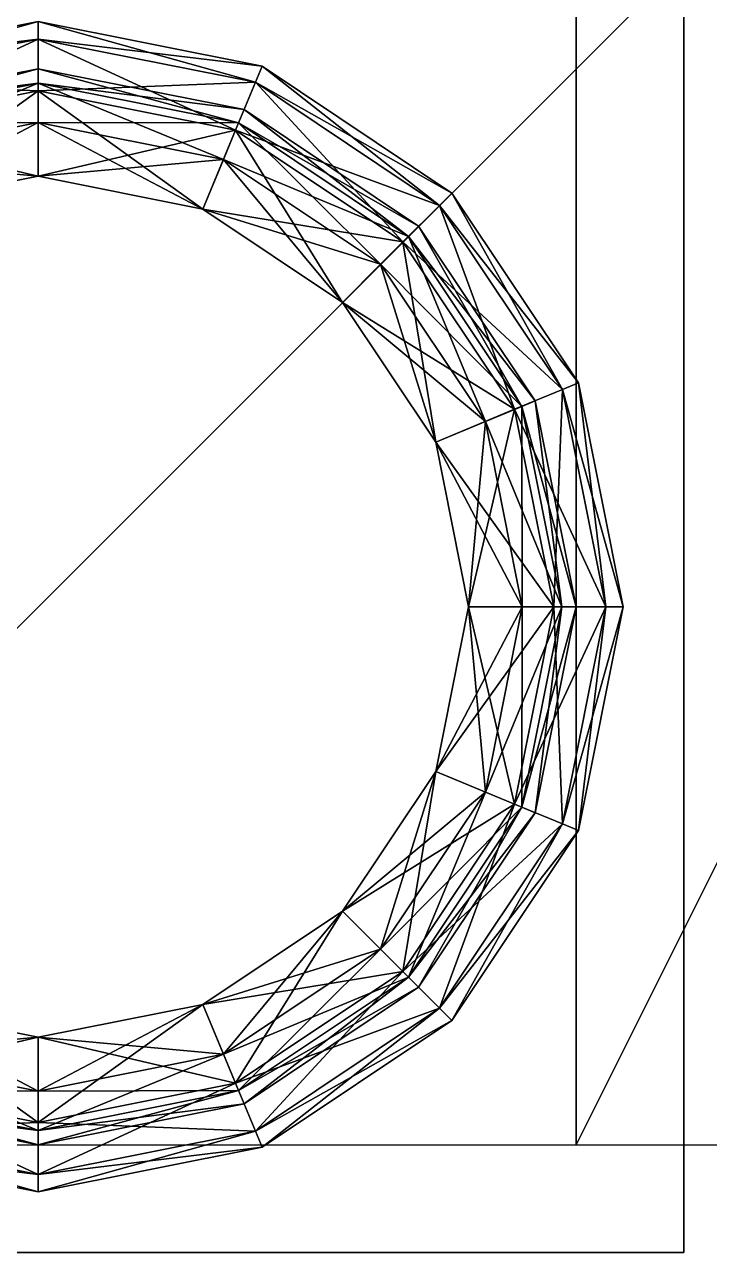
# Model space of a CAD drawing. Header units: metres. Extents: x -124 to 60, y -56 to 44.
# Drawn here: x 8.975 to 10.248, y -56.2 to -53.918 of the extents above; entities that cross this region are included whole.
import ezdxf

# ---------------------------------------------------------------- set-up
doc = ezdxf.new("R2010")
doc.units = ezdxf.units.M

msp = doc.modelspace()

# ---------------------------------------------------------------- linework, layer by layer
for points in [[(60, 44, 20), (10, 44, 20), (10, -56, 20)], [(10, -56, 20), (60, -56, 20), (60, 44, 20)], [(8, -56, 24), (10, -56, 24), (10, -32, 24)], [(10, -32, 24), (8, -32, 24), (8, -56, 24)], [(7.8, -56.2, 24.2), (10.2, -56.2, 24.2), (10.2, -53.8, 24.2)], [(10.2, -53.8, 24.2), (7.8, -53.8, 24.2), (7.8, -56.2, 24.2)], [(10.2, -53.8, 24), (10.2, -56.2, 24), (7.8, -56.2, 24)], [(7.8, -56.2, 24), (7.8, -53.8, 24), (10.2, -53.8, 24)], [(7.8, -56.2, 28), (10.2, -56.2, 28), (10.2, -53.8, 28)], [(10.2, -53.8, 28), (7.8, -53.8, 28), (7.8, -56.2, 28)], [(10.2, -53.8, 27.8), (10.2, -56.2, 27.8), (7.8, -56.2, 27.8)], [(7.8, -56.2, 27.8), (7.8, -53.8, 27.8), (10.2, -53.8, 27.8)], [(10.2, -56.2, 24.2), (10.2, -56.2, 24), (10.2, -53.8, 24)], [(10.2, -53.8, 24), (10.2, -53.8, 24.2), (10.2, -56.2, 24.2)], [(10.2, -56.2, 28), (10.2, -56.2, 27.8), (10.2, -53.8, 27.8)], [(10.2, -53.8, 27.8), (10.2, -53.8, 28), (10.2, -56.2, 28)], [(8.59625, -54.0253, 25.5218), (8.58389, -53.9954, 26), (9, -53.9126, 26)], [(9, -53.945, 26.4782), (9, -53.9126, 26), (8.58389, -53.9954, 26)], [(9, -53.9126, 26), (9, -53.945, 25.5218), (8.59625, -54.0253, 25.5218)], [(9, -53.945, 25.5218), (9, -53.9126, 26), (9.41611, -53.9954, 26)], [(9, -53.9126, 26), (9, -53.945, 26.4782), (9.40375, -54.0253, 26.4782)], [(9.40375, -54.0253, 26.4782), (9.41611, -53.9954, 26), (9, -53.9126, 26)], [(8.58389, -53.9954, 26), (8.59625, -54.0253, 26.4782), (9, -53.945, 26.4782)], [(8.63313, -54.1143, 25.0523), (8.59625, -54.0253, 25.5218), (9, -53.945, 25.5218)], [(9, -54.0413, 26.9477), (9, -53.945, 26.4782), (8.59625, -54.0253, 26.4782)], [(9, -53.945, 25.5218), (9, -54.0413, 25.0523), (8.63313, -54.1143, 25.0523)], [(9, -54.0413, 25.0523), (9, -53.945, 25.5218), (9.40375, -54.0253, 25.5218)], [(9.41611, -53.9954, 26), (9.40375, -54.0253, 25.5218), (9, -53.945, 25.5218)], [(9, -53.945, 26.4782), (9, -54.0413, 26.9477), (9.36687, -54.1143, 26.9477)], [(9.36687, -54.1143, 26.9477), (9.40375, -54.0253, 26.4782), (9, -53.945, 26.4782)], [(9, -54, 27.6), (8.61732, -54.0761, 27.6), (8.62757, -54.1009, 27.7)], [(8.61732, -54.0761, 27.6), (9, -54, 27.6), (9, -54.0268, 27.5)], [(8.61732, -54.0761, 24.4), (9, -54, 24.4), (9, -54.0268, 24.3)], [(9, -54, 24.4), (8.61732, -54.0761, 24.4), (8.62757, -54.1009, 24.5)], [(8.62757, -54.1009, 27.7), (9, -54.0268, 27.7), (9, -54, 27.6)], [(8.62757, -54.1009, 24.5), (9, -54.0268, 24.5), (9, -54, 24.4)], [(9.38268, -54.0761, 27.6), (9, -54, 27.6), (9, -54.0268, 27.7)], [(9.37243, -54.1009, 27.5), (9, -54.0268, 27.5), (9, -54, 27.6)], [(9, -54, 27.6), (9.38268, -54.0761, 27.6), (9.37243, -54.1009, 27.5)], [(9, -54, 24.4), (9.38268, -54.0761, 24.4), (9.37243, -54.1009, 24.3)], [(9.37243, -54.1009, 24.3), (9, -54.0268, 24.3), (9, -54, 24.4)], [(9.38268, -54.0761, 24.4), (9, -54, 24.4), (9, -54.0268, 24.5)], [(9.40375, -54.0253, 25.5218), (9.41611, -53.9954, 26), (9.76888, -54.2311, 26)], [(9.41611, -53.9954, 26), (9.40375, -54.0253, 26.4782), (9.74603, -54.254, 26.4782)], [(9.74603, -54.254, 26.4782), (9.76888, -54.2311, 26), (9.41611, -53.9954, 26)], [(8.59625, -54.0253, 26.4782), (8.63313, -54.1143, 26.9477), (9, -54.0413, 26.9477)], [(9, -54.0268, 27.5), (8.62757, -54.1009, 27.5), (8.61732, -54.0761, 27.6)], [(9, -54.0268, 24.3), (8.62757, -54.1009, 24.3), (8.61732, -54.0761, 24.4)], [(9, -54.0268, 27.7), (8.62757, -54.1009, 27.7), (8.65559, -54.1685, 27.7732)], [(8.62757, -54.1009, 27.5), (9, -54.0268, 27.5), (9, -54.1, 27.4268)], [(8.62757, -54.1009, 24.3), (9, -54.0268, 24.3), (9, -54.1, 24.2268)], [(9, -54.0268, 24.5), (8.62757, -54.1009, 24.5), (8.65559, -54.1685, 24.5732)], [(8.65559, -54.1685, 27.7732), (9, -54.1, 27.7732), (9, -54.0268, 27.7)], [(8.65559, -54.1685, 24.5732), (9, -54.1, 24.5732), (9, -54.0268, 24.5)], [(9.40375, -54.0253, 25.5218), (9.36687, -54.1143, 25.0523), (9, -54.0413, 25.0523)], [(9.37243, -54.1009, 27.7), (9, -54.0268, 27.7), (9, -54.1, 27.7732)], [(9, -54.0268, 27.7), (9.37243, -54.1009, 27.7), (9.38268, -54.0761, 27.6)], [(9.34441, -54.1685, 27.4268), (9, -54.1, 27.4268), (9, -54.0268, 27.5)], [(9, -54.0268, 27.5), (9.37243, -54.1009, 27.5), (9.34441, -54.1685, 27.4268)], [(9, -54.0268, 24.3), (9.37243, -54.1009, 24.3), (9.34441, -54.1685, 24.2268)], [(9.34441, -54.1685, 24.2268), (9, -54.1, 24.2268), (9, -54.0268, 24.3)], [(9, -54.0268, 24.5), (9.37243, -54.1009, 24.5), (9.38268, -54.0761, 24.4)], [(9.37243, -54.1009, 24.5), (9, -54.0268, 24.5), (9, -54.1, 24.5732)], [(9.36687, -54.1143, 25.0523), (9.40375, -54.0253, 25.5218), (9.74603, -54.254, 25.5218)], [(9.40375, -54.0253, 26.4782), (9.36687, -54.1143, 26.9477), (9.67788, -54.3221, 26.9477)], [(9.76888, -54.2311, 26), (9.74603, -54.254, 25.5218), (9.40375, -54.0253, 25.5218)], [(9.67788, -54.3221, 26.9477), (9.74603, -54.254, 26.4782), (9.40375, -54.0253, 26.4782)], [(8.69385, -54.2609, 24.6), (8.63313, -54.1143, 25.0523), (9, -54.0413, 25.0523)], [(9, -54.2, 27.4), (9, -54.0413, 26.9477), (8.63313, -54.1143, 26.9477)], [(9, -54.0413, 25.0523), (9, -54.2, 24.6), (8.69385, -54.2609, 24.6)], [(9, -54.2, 24.6), (9, -54.0413, 25.0523), (9.36687, -54.1143, 25.0523)], [(9, -54.0413, 26.9477), (9, -54.2, 27.4), (9.30615, -54.2609, 27.4)], [(9.30615, -54.2609, 27.4), (9.36687, -54.1143, 26.9477), (9, -54.0413, 26.9477)], [(9.70711, -54.2929, 27.6), (9.38268, -54.0761, 27.6), (9.37243, -54.1009, 27.7)], [(9.68816, -54.3118, 27.5), (9.37243, -54.1009, 27.5), (9.38268, -54.0761, 27.6)], [(9.68816, -54.3118, 24.3), (9.37243, -54.1009, 24.3), (9.38268, -54.0761, 24.4)], [(9.70711, -54.2929, 24.4), (9.38268, -54.0761, 24.4), (9.37243, -54.1009, 24.5)], [(9.38268, -54.0761, 27.6), (9.70711, -54.2929, 27.6), (9.68816, -54.3118, 27.5)], [(9.38268, -54.0761, 24.4), (9.70711, -54.2929, 24.4), (9.68816, -54.3118, 24.3)], [(9, -54.1, 27.4268), (8.65559, -54.1685, 27.4268), (8.62757, -54.1009, 27.5)], [(9, -54.1, 24.2268), (8.65559, -54.1685, 24.2268), (8.62757, -54.1009, 24.3)], [(9, -54.1, 27.7732), (8.65559, -54.1685, 27.7732), (8.69385, -54.2609, 27.8)], [(8.65559, -54.1685, 27.4268), (9, -54.1, 27.4268), (9, -54.2, 27.4)], [(8.65559, -54.1685, 24.2268), (9, -54.1, 24.2268), (9, -54.2, 24.2)], [(9, -54.1, 24.5732), (8.65559, -54.1685, 24.5732), (8.69385, -54.2609, 24.6)], [(8.69385, -54.2609, 27.8), (9, -54.2, 27.8), (9, -54.1, 27.7732)], [(8.69385, -54.2609, 24.6), (9, -54.2, 24.6), (9, -54.1, 24.5732)], [(9.34441, -54.1685, 27.7732), (9, -54.1, 27.7732), (9, -54.2, 27.8)], [(9, -54.1, 27.7732), (9.34441, -54.1685, 27.7732), (9.37243, -54.1009, 27.7)], [(9.30615, -54.2609, 27.4), (9, -54.2, 27.4), (9, -54.1, 27.4268)], [(9, -54.1, 27.4268), (9.34441, -54.1685, 27.4268), (9.30615, -54.2609, 27.4)], [(9, -54.1, 24.2268), (9.34441, -54.1685, 24.2268), (9.30615, -54.2609, 24.2)], [(9.30615, -54.2609, 24.2), (9, -54.2, 24.2), (9, -54.1, 24.2268)], [(9, -54.1, 24.5732), (9.34441, -54.1685, 24.5732), (9.37243, -54.1009, 24.5)], [(9.34441, -54.1685, 24.5732), (9, -54.1, 24.5732), (9, -54.2, 24.6)], [(9.68816, -54.3118, 27.7), (9.37243, -54.1009, 27.7), (9.34441, -54.1685, 27.7732)], [(9.6364, -54.3636, 27.4268), (9.34441, -54.1685, 27.4268), (9.37243, -54.1009, 27.5)], [(9.6364, -54.3636, 24.2268), (9.34441, -54.1685, 24.2268), (9.37243, -54.1009, 24.3)], [(9.68816, -54.3118, 24.5), (9.37243, -54.1009, 24.5), (9.34441, -54.1685, 24.5732)], [(9.37243, -54.1009, 27.7), (9.68816, -54.3118, 27.7), (9.70711, -54.2929, 27.6)], [(9.37243, -54.1009, 27.5), (9.68816, -54.3118, 27.5), (9.6364, -54.3636, 27.4268)], [(9.37243, -54.1009, 24.3), (9.68816, -54.3118, 24.3), (9.6364, -54.3636, 24.2268)], [(9.37243, -54.1009, 24.5), (9.68816, -54.3118, 24.5), (9.70711, -54.2929, 24.4)], [(8.63313, -54.1143, 26.9477), (8.69385, -54.2609, 27.4), (9, -54.2, 27.4)], [(9.36687, -54.1143, 25.0523), (9.30615, -54.2609, 24.6), (9, -54.2, 24.6)], [(9.30615, -54.2609, 24.6), (9.36687, -54.1143, 25.0523), (9.67788, -54.3221, 25.0523)], [(9.36687, -54.1143, 26.9477), (9.30615, -54.2609, 27.4), (9.56569, -54.4343, 27.4)], [(9.74603, -54.254, 25.5218), (9.67788, -54.3221, 25.0523), (9.36687, -54.1143, 25.0523)], [(9.56569, -54.4343, 27.4), (9.67788, -54.3221, 26.9477), (9.36687, -54.1143, 26.9477)], [(9, -54.2, 27.4), (8.69385, -54.2609, 27.4), (8.65559, -54.1685, 27.4268)], [(9, -54.2, 24.2), (8.69385, -54.2609, 24.2), (8.65559, -54.1685, 24.2268)], [(9, -54.2, 27.8), (9.30615, -54.2609, 27.8), (9.34441, -54.1685, 27.7732)], [(9, -54.2, 24.6), (9.30615, -54.2609, 24.6), (9.34441, -54.1685, 24.5732)], [(9.6364, -54.3636, 27.7732), (9.34441, -54.1685, 27.7732), (9.30615, -54.2609, 27.8)], [(9.56569, -54.4343, 27.4), (9.30615, -54.2609, 27.4), (9.34441, -54.1685, 27.4268)], [(9.56569, -54.4343, 24.2), (9.30615, -54.2609, 24.2), (9.34441, -54.1685, 24.2268)], [(9.6364, -54.3636, 24.5732), (9.34441, -54.1685, 24.5732), (9.30615, -54.2609, 24.6)], [(9.34441, -54.1685, 27.7732), (9.6364, -54.3636, 27.7732), (9.68816, -54.3118, 27.7)], [(9.34441, -54.1685, 27.4268), (9.6364, -54.3636, 27.4268), (9.56569, -54.4343, 27.4)], [(9.34441, -54.1685, 24.2268), (9.6364, -54.3636, 24.2268), (9.56569, -54.4343, 24.2)], [(9.34441, -54.1685, 24.5732), (9.6364, -54.3636, 24.5732), (9.68816, -54.3118, 24.5)], [(9.74603, -54.254, 25.5218), (9.76888, -54.2311, 26), (10.0046, -54.5839, 26)], [(9.76888, -54.2311, 26), (9.74603, -54.254, 26.4782), (9.97473, -54.5963, 26.4782)], [(9.97473, -54.5963, 26.4782), (10.0046, -54.5839, 26), (9.76888, -54.2311, 26)], [(9.30615, -54.2609, 27.8), (9.56569, -54.4343, 27.8), (9.6364, -54.3636, 27.7732)], [(9.67788, -54.3221, 25.0523), (9.56569, -54.4343, 24.6), (9.30615, -54.2609, 24.6)], [(9.30615, -54.2609, 24.6), (9.56569, -54.4343, 24.6), (9.6364, -54.3636, 24.5732)], [(9.67788, -54.3221, 25.0523), (9.74603, -54.254, 25.5218), (9.97473, -54.5963, 25.5218)], [(9.74603, -54.254, 26.4782), (9.67788, -54.3221, 26.9477), (9.8857, -54.6331, 26.9477)], [(10.0046, -54.5839, 26), (9.97473, -54.5963, 25.5218), (9.74603, -54.254, 25.5218)], [(9.8857, -54.6331, 26.9477), (9.97473, -54.5963, 26.4782), (9.74603, -54.254, 26.4782)], [(9.92388, -54.6173, 27.6), (9.70711, -54.2929, 27.6), (9.68816, -54.3118, 27.7)], [(9.89912, -54.6276, 27.5), (9.68816, -54.3118, 27.5), (9.70711, -54.2929, 27.6)], [(9.89912, -54.6276, 24.3), (9.68816, -54.3118, 24.3), (9.70711, -54.2929, 24.4)], [(9.92388, -54.6173, 24.4), (9.70711, -54.2929, 24.4), (9.68816, -54.3118, 24.5)], [(9.70711, -54.2929, 27.6), (9.92388, -54.6173, 27.6), (9.89912, -54.6276, 27.5)], [(9.70711, -54.2929, 24.4), (9.92388, -54.6173, 24.4), (9.89912, -54.6276, 24.3)], [(9.56569, -54.4343, 24.6), (9.67788, -54.3221, 25.0523), (9.8857, -54.6331, 25.0523)], [(9.67788, -54.3221, 26.9477), (9.56569, -54.4343, 27.4), (9.7391, -54.6939, 27.4)], [(9.89912, -54.6276, 27.7), (9.68816, -54.3118, 27.7), (9.6364, -54.3636, 27.7732)], [(9.83149, -54.6556, 27.4268), (9.6364, -54.3636, 27.4268), (9.68816, -54.3118, 27.5)], [(9.83149, -54.6556, 24.2268), (9.6364, -54.3636, 24.2268), (9.68816, -54.3118, 24.3)], [(9.89912, -54.6276, 24.5), (9.68816, -54.3118, 24.5), (9.6364, -54.3636, 24.5732)], [(9.97473, -54.5963, 25.5218), (9.8857, -54.6331, 25.0523), (9.67788, -54.3221, 25.0523)], [(9.7391, -54.6939, 27.4), (9.8857, -54.6331, 26.9477), (9.67788, -54.3221, 26.9477)], [(9.68816, -54.3118, 27.7), (9.89912, -54.6276, 27.7), (9.92388, -54.6173, 27.6)], [(9.68816, -54.3118, 27.5), (9.89912, -54.6276, 27.5), (9.83149, -54.6556, 27.4268)], [(9.68816, -54.3118, 24.3), (9.89912, -54.6276, 24.3), (9.83149, -54.6556, 24.2268)], [(9.68816, -54.3118, 24.5), (9.89912, -54.6276, 24.5), (9.92388, -54.6173, 24.4)], [(9.83149, -54.6556, 27.7732), (9.6364, -54.3636, 27.7732), (9.56569, -54.4343, 27.8)], [(9.7391, -54.6939, 27.4), (9.56569, -54.4343, 27.4), (9.6364, -54.3636, 27.4268)], [(9.7391, -54.6939, 24.2), (9.56569, -54.4343, 24.2), (9.6364, -54.3636, 24.2268)], [(9.83149, -54.6556, 24.5732), (9.6364, -54.3636, 24.5732), (9.56569, -54.4343, 24.6)], [(9.6364, -54.3636, 27.7732), (9.83149, -54.6556, 27.7732), (9.89912, -54.6276, 27.7)], [(9.6364, -54.3636, 27.4268), (9.83149, -54.6556, 27.4268), (9.7391, -54.6939, 27.4)], [(9.6364, -54.3636, 24.2268), (9.83149, -54.6556, 24.2268), (9.7391, -54.6939, 24.2)], [(9.6364, -54.3636, 24.5732), (9.83149, -54.6556, 24.5732), (9.89912, -54.6276, 24.5)], [(9.56569, -54.4343, 27.8), (9.7391, -54.6939, 27.8), (9.83149, -54.6556, 27.7732)], [(9.8857, -54.6331, 25.0523), (9.7391, -54.6939, 24.6), (9.56569, -54.4343, 24.6)], [(9.56569, -54.4343, 24.6), (9.7391, -54.6939, 24.6), (9.83149, -54.6556, 24.5732)], [(9.97473, -54.5963, 25.5218), (10.0046, -54.5839, 26), (10.0874, -55, 26)], [(10.0046, -54.5839, 26), (9.97473, -54.5963, 26.4782), (10.055, -55, 26.4782)], [(10.055, -55, 26.4782), (10.0874, -55, 26), (10.0046, -54.5839, 26)], [(9.8857, -54.6331, 25.0523), (9.97473, -54.5963, 25.5218), (10.055, -55, 25.5218)], [(9.97473, -54.5963, 26.4782), (9.8857, -54.6331, 26.9477), (9.95867, -55, 26.9477)], [(9.95867, -55, 26.9477), (10.055, -55, 26.4782), (9.97473, -54.5963, 26.4782)], [(10.0874, -55, 26), (10.055, -55, 25.5218), (9.97473, -54.5963, 25.5218)], [(9.97321, -55, 27.7), (9.89912, -54.6276, 27.7), (9.83149, -54.6556, 27.7732)], [(9.9, -55, 27.4268), (9.83149, -54.6556, 27.4268), (9.89912, -54.6276, 27.5)], [(9.9, -55, 24.2268), (9.83149, -54.6556, 24.2268), (9.89912, -54.6276, 24.3)], [(9.97321, -55, 24.5), (9.89912, -54.6276, 24.5), (9.83149, -54.6556, 24.5732)], [(10, -55, 27.6), (9.92388, -54.6173, 27.6), (9.89912, -54.6276, 27.7)], [(9.97321, -55, 27.5), (9.89912, -54.6276, 27.5), (9.92388, -54.6173, 27.6)], [(9.97321, -55, 24.3), (9.89912, -54.6276, 24.3), (9.92388, -54.6173, 24.4)], [(10, -55, 24.4), (9.92388, -54.6173, 24.4), (9.89912, -54.6276, 24.5)], [(9.89912, -54.6276, 27.7), (9.97321, -55, 27.7), (10, -55, 27.6)], [(9.89912, -54.6276, 27.5), (9.97321, -55, 27.5), (9.9, -55, 27.4268)], [(9.89912, -54.6276, 24.3), (9.97321, -55, 24.3), (9.9, -55, 24.2268)], [(9.89912, -54.6276, 24.5), (9.97321, -55, 24.5), (10, -55, 24.4)], [(9.92388, -54.6173, 27.6), (10, -55, 27.6), (9.97321, -55, 27.5)], [(9.92388, -54.6173, 24.4), (10, -55, 24.4), (9.97321, -55, 24.3)], [(9.7391, -54.6939, 24.6), (9.8857, -54.6331, 25.0523), (9.95867, -55, 25.0523)], [(9.8857, -54.6331, 26.9477), (9.7391, -54.6939, 27.4), (9.8, -55, 27.4)], [(9.8, -55, 27.4), (9.95867, -55, 26.9477), (9.8857, -54.6331, 26.9477)], [(10.055, -55, 25.5218), (9.95867, -55, 25.0523), (9.8857, -54.6331, 25.0523)], [(9.9, -55, 27.7732), (9.83149, -54.6556, 27.7732), (9.7391, -54.6939, 27.8)], [(9.8, -55, 27.4), (9.7391, -54.6939, 27.4), (9.83149, -54.6556, 27.4268)], [(9.8, -55, 24.2), (9.7391, -54.6939, 24.2), (9.83149, -54.6556, 24.2268)], [(9.9, -55, 24.5732), (9.83149, -54.6556, 24.5732), (9.7391, -54.6939, 24.6)], [(9.83149, -54.6556, 27.4268), (9.9, -55, 27.4268), (9.8, -55, 27.4)], [(9.83149, -54.6556, 24.2268), (9.9, -55, 24.2268), (9.8, -55, 24.2)], [(9.83149, -54.6556, 27.7732), (9.9, -55, 27.7732), (9.97321, -55, 27.7)], [(9.83149, -54.6556, 24.5732), (9.9, -55, 24.5732), (9.97321, -55, 24.5)], [(9.7391, -54.6939, 27.8), (9.8, -55, 27.8), (9.9, -55, 27.7732)], [(9.95867, -55, 25.0523), (9.8, -55, 24.6), (9.7391, -54.6939, 24.6)], [(9.7391, -54.6939, 24.6), (9.8, -55, 24.6), (9.9, -55, 24.5732)], [(9.8, -55, 27.8), (9.7391, -55.3061, 27.8), (9.83149, -55.3444, 27.7732)], [(9.7391, -55.3061, 27.4), (9.8, -55, 27.4), (9.9, -55, 27.4268)], [(9.9, -55, 27.4268), (9.83149, -55.3444, 27.4268), (9.7391, -55.3061, 27.4)], [(9.8857, -55.3669, 25.0523), (9.7391, -55.3061, 24.6), (9.8, -55, 24.6)], [(9.95867, -55, 26.9477), (9.8, -55, 27.4), (9.7391, -55.3061, 27.4)], [(9.7391, -55.3061, 27.4), (9.8857, -55.3669, 26.9477), (9.95867, -55, 26.9477)], [(9.9, -55, 24.2268), (9.83149, -55.3444, 24.2268), (9.7391, -55.3061, 24.2)], [(9.7391, -55.3061, 24.2), (9.8, -55, 24.2), (9.9, -55, 24.2268)], [(9.8, -55, 24.6), (9.7391, -55.3061, 24.6), (9.83149, -55.3444, 24.5732)], [(9.83149, -55.3444, 27.7732), (9.9, -55, 27.7732), (9.8, -55, 27.8)], [(9.8, -55, 24.6), (9.95867, -55, 25.0523), (9.8857, -55.3669, 25.0523)], [(9.83149, -55.3444, 24.5732), (9.9, -55, 24.5732), (9.8, -55, 24.6)], [(9.9, -55, 27.7732), (9.83149, -55.3444, 27.7732), (9.89912, -55.3724, 27.7)], [(9.83149, -55.3444, 27.4268), (9.9, -55, 27.4268), (9.97321, -55, 27.5)], [(9.97321, -55, 27.5), (9.89912, -55.3724, 27.5), (9.83149, -55.3444, 27.4268)], [(9.97321, -55, 24.3), (9.89912, -55.3724, 24.3), (9.83149, -55.3444, 24.2268)], [(9.83149, -55.3444, 24.2268), (9.9, -55, 24.2268), (9.97321, -55, 24.3)], [(9.9, -55, 24.5732), (9.83149, -55.3444, 24.5732), (9.89912, -55.3724, 24.5)], [(9.97473, -55.4037, 25.5218), (9.8857, -55.3669, 25.0523), (9.95867, -55, 25.0523)], [(10.055, -55, 26.4782), (9.95867, -55, 26.9477), (9.8857, -55.3669, 26.9477)], [(9.8857, -55.3669, 26.9477), (9.97473, -55.4037, 26.4782), (10.055, -55, 26.4782)], [(9.89912, -55.3724, 27.7), (9.97321, -55, 27.7), (9.9, -55, 27.7732)], [(9.97321, -55, 27.7), (9.89912, -55.3724, 27.7), (9.92388, -55.3827, 27.6)], [(9.89912, -55.3724, 27.5), (9.97321, -55, 27.5), (10, -55, 27.6)], [(10, -55, 27.6), (9.92388, -55.3827, 27.6), (9.89912, -55.3724, 27.5)], [(10, -55, 24.4), (9.92388, -55.3827, 24.4), (9.89912, -55.3724, 24.3)], [(9.89912, -55.3724, 24.3), (9.97321, -55, 24.3), (10, -55, 24.4)], [(9.97321, -55, 24.5), (9.89912, -55.3724, 24.5), (9.92388, -55.3827, 24.4)], [(9.89912, -55.3724, 24.5), (9.97321, -55, 24.5), (9.9, -55, 24.5732)], [(9.92388, -55.3827, 27.6), (10, -55, 27.6), (9.97321, -55, 27.7)], [(9.92388, -55.3827, 24.4), (10, -55, 24.4), (9.97321, -55, 24.5)], [(9.95867, -55, 25.0523), (10.055, -55, 25.5218), (9.97473, -55.4037, 25.5218)], [(10.0046, -55.4161, 26), (9.97473, -55.4037, 25.5218), (10.055, -55, 25.5218)], [(10.0874, -55, 26), (10.055, -55, 26.4782), (9.97473, -55.4037, 26.4782)], [(9.97473, -55.4037, 26.4782), (10.0046, -55.4161, 26), (10.0874, -55, 26)], [(10.055, -55, 25.5218), (10.0874, -55, 26), (10.0046, -55.4161, 26)], [(9.7391, -55.3061, 27.8), (9.56569, -55.5657, 27.8), (9.6364, -55.6364, 27.7732)], [(9.56569, -55.5657, 27.4), (9.7391, -55.3061, 27.4), (9.83149, -55.3444, 27.4268)], [(9.67788, -55.6779, 25.0523), (9.56569, -55.5657, 24.6), (9.7391, -55.3061, 24.6)], [(9.8857, -55.3669, 26.9477), (9.7391, -55.3061, 27.4), (9.56569, -55.5657, 27.4)], [(9.56569, -55.5657, 24.2), (9.7391, -55.3061, 24.2), (9.83149, -55.3444, 24.2268)], [(9.7391, -55.3061, 24.6), (9.56569, -55.5657, 24.6), (9.6364, -55.6364, 24.5732)], [(9.6364, -55.6364, 27.7732), (9.83149, -55.3444, 27.7732), (9.7391, -55.3061, 27.8)], [(9.6364, -55.6364, 24.5732), (9.83149, -55.3444, 24.5732), (9.7391, -55.3061, 24.6)], [(9.7391, -55.3061, 24.6), (9.8857, -55.3669, 25.0523), (9.67788, -55.6779, 25.0523)], [(9.83149, -55.3444, 27.4268), (9.6364, -55.6364, 27.4268), (9.56569, -55.5657, 27.4)], [(9.83149, -55.3444, 24.2268), (9.6364, -55.6364, 24.2268), (9.56569, -55.5657, 24.2)], [(9.83149, -55.3444, 27.7732), (9.6364, -55.6364, 27.7732), (9.68816, -55.6882, 27.7)], [(9.6364, -55.6364, 27.4268), (9.83149, -55.3444, 27.4268), (9.89912, -55.3724, 27.5)], [(9.6364, -55.6364, 24.2268), (9.83149, -55.3444, 24.2268), (9.89912, -55.3724, 24.3)], [(9.83149, -55.3444, 24.5732), (9.6364, -55.6364, 24.5732), (9.68816, -55.6882, 24.5)], [(9.68816, -55.6882, 27.7), (9.89912, -55.3724, 27.7), (9.83149, -55.3444, 27.7732)], [(9.68816, -55.6882, 24.5), (9.89912, -55.3724, 24.5), (9.83149, -55.3444, 24.5732)], [(9.56569, -55.5657, 27.4), (9.67788, -55.6779, 26.9477), (9.8857, -55.3669, 26.9477)], [(9.89912, -55.3724, 27.5), (9.68816, -55.6882, 27.5), (9.6364, -55.6364, 27.4268)], [(9.89912, -55.3724, 24.3), (9.68816, -55.6882, 24.3), (9.6364, -55.6364, 24.2268)], [(9.74603, -55.746, 25.5218), (9.67788, -55.6779, 25.0523), (9.8857, -55.3669, 25.0523)], [(9.97473, -55.4037, 26.4782), (9.8857, -55.3669, 26.9477), (9.67788, -55.6779, 26.9477)], [(9.89912, -55.3724, 27.7), (9.68816, -55.6882, 27.7), (9.70711, -55.7071, 27.6)], [(9.68816, -55.6882, 27.5), (9.89912, -55.3724, 27.5), (9.92388, -55.3827, 27.6)], [(9.68816, -55.6882, 24.3), (9.89912, -55.3724, 24.3), (9.92388, -55.3827, 24.4)], [(9.89912, -55.3724, 24.5), (9.68816, -55.6882, 24.5), (9.70711, -55.7071, 24.4)], [(9.92388, -55.3827, 27.6), (9.70711, -55.7071, 27.6), (9.68816, -55.6882, 27.5)], [(9.92388, -55.3827, 24.4), (9.70711, -55.7071, 24.4), (9.68816, -55.6882, 24.3)], [(9.70711, -55.7071, 27.6), (9.92388, -55.3827, 27.6), (9.89912, -55.3724, 27.7)], [(9.70711, -55.7071, 24.4), (9.92388, -55.3827, 24.4), (9.89912, -55.3724, 24.5)], [(9.8857, -55.3669, 25.0523), (9.97473, -55.4037, 25.5218), (9.74603, -55.746, 25.5218)], [(9.67788, -55.6779, 26.9477), (9.74603, -55.746, 26.4782), (9.97473, -55.4037, 26.4782)], [(9.76888, -55.7689, 26), (9.74603, -55.746, 25.5218), (9.97473, -55.4037, 25.5218)], [(10.0046, -55.4161, 26), (9.97473, -55.4037, 26.4782), (9.74603, -55.746, 26.4782)], [(9.97473, -55.4037, 25.5218), (10.0046, -55.4161, 26), (9.76888, -55.7689, 26)], [(9.74603, -55.746, 26.4782), (9.76888, -55.7689, 26), (10.0046, -55.4161, 26)], [(9.56569, -55.5657, 27.8), (9.30615, -55.7391, 27.8), (9.34441, -55.8315, 27.7732)], [(9.30615, -55.7391, 27.4), (9.56569, -55.5657, 27.4), (9.6364, -55.6364, 27.4268)], [(9.36687, -55.8857, 25.0523), (9.30615, -55.7391, 24.6), (9.56569, -55.5657, 24.6)], [(9.67788, -55.6779, 26.9477), (9.56569, -55.5657, 27.4), (9.30615, -55.7391, 27.4)], [(9.30615, -55.7391, 24.2), (9.56569, -55.5657, 24.2), (9.6364, -55.6364, 24.2268)], [(9.56569, -55.5657, 24.6), (9.30615, -55.7391, 24.6), (9.34441, -55.8315, 24.5732)], [(9.34441, -55.8315, 27.7732), (9.6364, -55.6364, 27.7732), (9.56569, -55.5657, 27.8)], [(9.34441, -55.8315, 24.5732), (9.6364, -55.6364, 24.5732), (9.56569, -55.5657, 24.6)], [(9.56569, -55.5657, 24.6), (9.67788, -55.6779, 25.0523), (9.36687, -55.8857, 25.0523)], [(9.6364, -55.6364, 27.4268), (9.34441, -55.8315, 27.4268), (9.30615, -55.7391, 27.4)], [(9.6364, -55.6364, 24.2268), (9.34441, -55.8315, 24.2268), (9.30615, -55.7391, 24.2)], [(9.6364, -55.6364, 27.7732), (9.34441, -55.8315, 27.7732), (9.37243, -55.8991, 27.7)], [(9.34441, -55.8315, 27.4268), (9.6364, -55.6364, 27.4268), (9.68816, -55.6882, 27.5)], [(9.34441, -55.8315, 24.2268), (9.6364, -55.6364, 24.2268), (9.68816, -55.6882, 24.3)], [(9.6364, -55.6364, 24.5732), (9.34441, -55.8315, 24.5732), (9.37243, -55.8991, 24.5)], [(9.37243, -55.8991, 27.7), (9.68816, -55.6882, 27.7), (9.6364, -55.6364, 27.7732)], [(9.37243, -55.8991, 24.5), (9.68816, -55.6882, 24.5), (9.6364, -55.6364, 24.5732)], [(9.30615, -55.7391, 27.4), (9.36687, -55.8857, 26.9477), (9.67788, -55.6779, 26.9477)], [(9.40375, -55.9747, 25.5218), (9.36687, -55.8857, 25.0523), (9.67788, -55.6779, 25.0523)], [(9.74603, -55.746, 26.4782), (9.67788, -55.6779, 26.9477), (9.36687, -55.8857, 26.9477)], [(9.67788, -55.6779, 25.0523), (9.74603, -55.746, 25.5218), (9.40375, -55.9747, 25.5218)], [(9.68816, -55.6882, 27.5), (9.37243, -55.8991, 27.5), (9.34441, -55.8315, 27.4268)], [(9.68816, -55.6882, 24.3), (9.37243, -55.8991, 24.3), (9.34441, -55.8315, 24.2268)], [(9.68816, -55.6882, 27.7), (9.37243, -55.8991, 27.7), (9.38268, -55.9239, 27.6)], [(9.37243, -55.8991, 27.5), (9.68816, -55.6882, 27.5), (9.70711, -55.7071, 27.6)], [(9.37243, -55.8991, 24.3), (9.68816, -55.6882, 24.3), (9.70711, -55.7071, 24.4)], [(9.68816, -55.6882, 24.5), (9.37243, -55.8991, 24.5), (9.38268, -55.9239, 24.4)], [(9.38268, -55.9239, 27.6), (9.70711, -55.7071, 27.6), (9.68816, -55.6882, 27.7)], [(9.38268, -55.9239, 24.4), (9.70711, -55.7071, 24.4), (9.68816, -55.6882, 24.5)], [(9.70711, -55.7071, 27.6), (9.38268, -55.9239, 27.6), (9.37243, -55.8991, 27.5)], [(9.70711, -55.7071, 24.4), (9.38268, -55.9239, 24.4), (9.37243, -55.8991, 24.3)], [(8.63313, -55.8857, 25.0523), (8.69385, -55.7391, 24.6), (9, -55.8, 24.6)], [(8.69385, -55.7391, 27.4), (8.63313, -55.8857, 26.9477), (9, -55.9587, 26.9477)], [(9, -55.8, 27.8), (8.69385, -55.7391, 27.8), (8.65559, -55.8315, 27.7732)], [(9, -55.9, 27.4268), (8.65559, -55.8315, 27.4268), (8.69385, -55.7391, 27.4)], [(9, -55.9, 24.2268), (8.65559, -55.8315, 24.2268), (8.69385, -55.7391, 24.2)], [(9, -55.8, 24.6), (8.69385, -55.7391, 24.6), (8.65559, -55.8315, 24.5732)], [(8.69385, -55.7391, 27.4), (9, -55.8, 27.4), (9, -55.9, 27.4268)], [(9, -55.9587, 26.9477), (9, -55.8, 27.4), (8.69385, -55.7391, 27.4)], [(8.69385, -55.7391, 24.2), (9, -55.8, 24.2), (9, -55.9, 24.2268)], [(9, -55.9, 27.7732), (9.34441, -55.8315, 27.7732), (9.30615, -55.7391, 27.8)], [(9.30615, -55.7391, 27.8), (9, -55.8, 27.8), (9, -55.9, 27.7732)], [(9, -55.8, 27.4), (9.30615, -55.7391, 27.4), (9.34441, -55.8315, 27.4268)], [(9.30615, -55.7391, 24.6), (9.36687, -55.8857, 25.0523), (9, -55.9587, 25.0523)], [(9, -55.9587, 25.0523), (9, -55.8, 24.6), (9.30615, -55.7391, 24.6)], [(9.36687, -55.8857, 26.9477), (9.30615, -55.7391, 27.4), (9, -55.8, 27.4)], [(9, -55.8, 24.2), (9.30615, -55.7391, 24.2), (9.34441, -55.8315, 24.2268)], [(9.30615, -55.7391, 24.6), (9, -55.8, 24.6), (9, -55.9, 24.5732)], [(9, -55.9, 24.5732), (9.34441, -55.8315, 24.5732), (9.30615, -55.7391, 24.6)], [(9.36687, -55.8857, 26.9477), (9.40375, -55.9747, 26.4782), (9.74603, -55.746, 26.4782)], [(9.41611, -56.0046, 26), (9.40375, -55.9747, 25.5218), (9.74603, -55.746, 25.5218)], [(9.76888, -55.7689, 26), (9.74603, -55.746, 26.4782), (9.40375, -55.9747, 26.4782)], [(9.74603, -55.746, 25.5218), (9.76888, -55.7689, 26), (9.41611, -56.0046, 26)], [(9.40375, -55.9747, 26.4782), (9.41611, -56.0046, 26), (9.76888, -55.7689, 26)], [(9, -55.8, 24.6), (9, -55.9587, 25.0523), (8.63313, -55.8857, 25.0523)], [(8.65559, -55.8315, 27.7732), (9, -55.9, 27.7732), (9, -55.8, 27.8)], [(8.65559, -55.8315, 24.5732), (9, -55.9, 24.5732), (9, -55.8, 24.6)], [(9.34441, -55.8315, 27.4268), (9, -55.9, 27.4268), (9, -55.8, 27.4)], [(9, -55.8, 27.4), (9, -55.9587, 26.9477), (9.36687, -55.8857, 26.9477)], [(9.34441, -55.8315, 24.2268), (9, -55.9, 24.2268), (9, -55.8, 24.2)], [(9, -55.9, 27.7732), (8.65559, -55.8315, 27.7732), (8.62757, -55.8991, 27.7)], [(9, -55.9732, 27.5), (8.62757, -55.8991, 27.5), (8.65559, -55.8315, 27.4268)], [(9, -55.9732, 24.3), (8.62757, -55.8991, 24.3), (8.65559, -55.8315, 24.2268)], [(9, -55.9, 24.5732), (8.65559, -55.8315, 24.5732), (8.62757, -55.8991, 24.5)], [(8.65559, -55.8315, 27.4268), (9, -55.9, 27.4268), (9, -55.9732, 27.5)], [(8.65559, -55.8315, 24.2268), (9, -55.9, 24.2268), (9, -55.9732, 24.3)], [(9, -55.9732, 27.7), (9.37243, -55.8991, 27.7), (9.34441, -55.8315, 27.7732)], [(9.34441, -55.8315, 27.7732), (9, -55.9, 27.7732), (9, -55.9732, 27.7)], [(9, -55.9, 27.4268), (9.34441, -55.8315, 27.4268), (9.37243, -55.8991, 27.5)], [(9, -55.9, 24.2268), (9.34441, -55.8315, 24.2268), (9.37243, -55.8991, 24.3)], [(9.34441, -55.8315, 24.5732), (9, -55.9, 24.5732), (9, -55.9732, 24.5)], [(9, -55.9732, 24.5), (9.37243, -55.8991, 24.5), (9.34441, -55.8315, 24.5732)], [(8.59625, -55.9747, 25.5218), (8.63313, -55.8857, 25.0523), (9, -55.9587, 25.0523)], [(8.63313, -55.8857, 26.9477), (8.59625, -55.9747, 26.4782), (9, -56.055, 26.4782)], [(9, -55.9732, 27.7), (8.62757, -55.8991, 27.7), (8.61732, -55.9239, 27.6)], [(9, -56, 27.6), (8.61732, -55.9239, 27.6), (8.62757, -55.8991, 27.5)], [(9, -56, 24.4), (8.61732, -55.9239, 24.4), (8.62757, -55.8991, 24.3)], [(9, -55.9732, 24.5), (8.62757, -55.8991, 24.5), (8.61732, -55.9239, 24.4)], [(8.62757, -55.8991, 27.7), (9, -55.9732, 27.7), (9, -55.9, 27.7732)], [(8.62757, -55.8991, 27.5), (9, -55.9732, 27.5), (9, -56, 27.6)], [(8.62757, -55.8991, 24.3), (9, -55.9732, 24.3), (9, -56, 24.4)], [(8.62757, -55.8991, 24.5), (9, -55.9732, 24.5), (9, -55.9, 24.5732)], [(9, -56.055, 26.4782), (9, -55.9587, 26.9477), (8.63313, -55.8857, 26.9477)], [(9.36687, -55.8857, 25.0523), (9.40375, -55.9747, 25.5218), (9, -56.055, 25.5218)], [(9, -56.055, 25.5218), (9, -55.9587, 25.0523), (9.36687, -55.8857, 25.0523)], [(9.40375, -55.9747, 26.4782), (9.36687, -55.8857, 26.9477), (9, -55.9587, 26.9477)], [(9, -56, 27.6), (9.38268, -55.9239, 27.6), (9.37243, -55.8991, 27.7)], [(9.37243, -55.8991, 27.7), (9, -55.9732, 27.7), (9, -56, 27.6)], [(9, -55.9732, 27.5), (9.37243, -55.8991, 27.5), (9.38268, -55.9239, 27.6)], [(9.37243, -55.8991, 27.5), (9, -55.9732, 27.5), (9, -55.9, 27.4268)], [(9.37243, -55.8991, 24.3), (9, -55.9732, 24.3), (9, -55.9, 24.2268)], [(9, -55.9732, 24.3), (9.37243, -55.8991, 24.3), (9.38268, -55.9239, 24.4)], [(9.37243, -55.8991, 24.5), (9, -55.9732, 24.5), (9, -56, 24.4)], [(9, -56, 24.4), (9.38268, -55.9239, 24.4), (9.37243, -55.8991, 24.5)], [(8.61732, -55.9239, 27.6), (9, -56, 27.6), (9, -55.9732, 27.7)], [(8.61732, -55.9239, 24.4), (9, -56, 24.4), (9, -55.9732, 24.5)], [(9.38268, -55.9239, 27.6), (9, -56, 27.6), (9, -55.9732, 27.5)], [(9.38268, -55.9239, 24.4), (9, -56, 24.4), (9, -55.9732, 24.3)], [(8.58389, -56.0046, 26), (8.59625, -55.9747, 25.5218), (9, -56.055, 25.5218)], [(8.59625, -55.9747, 26.4782), (8.58389, -56.0046, 26), (9, -56.0874, 26)], [(9, -55.9587, 25.0523), (9, -56.055, 25.5218), (8.59625, -55.9747, 25.5218)], [(9, -56.0874, 26), (9, -56.055, 26.4782), (8.59625, -55.9747, 26.4782)], [(9, -55.9587, 26.9477), (9, -56.055, 26.4782), (9.40375, -55.9747, 26.4782)], [(9.40375, -55.9747, 25.5218), (9.41611, -56.0046, 26), (9, -56.0874, 26)], [(9, -56.0874, 26), (9, -56.055, 25.5218), (9.40375, -55.9747, 25.5218)], [(9.41611, -56.0046, 26), (9.40375, -55.9747, 26.4782), (9, -56.055, 26.4782)], [(9, -56.055, 25.5218), (9, -56.0874, 26), (8.58389, -56.0046, 26)], [(9, -56.055, 26.4782), (9, -56.0874, 26), (9.41611, -56.0046, 26)], [(7.8, -56.2, 24.2), (7.8, -56.2, 24), (10.2, -56.2, 24)], [(10.2, -56.2, 24), (10.2, -56.2, 24.2), (7.8, -56.2, 24.2)], [(7.8, -56.2, 28), (7.8, -56.2, 27.8), (10.2, -56.2, 27.8)], [(10.2, -56.2, 27.8), (10.2, -56.2, 28), (7.8, -56.2, 28)]]:
    msp.add_3dface(points)

doc.saveas('drawing.dxf')
